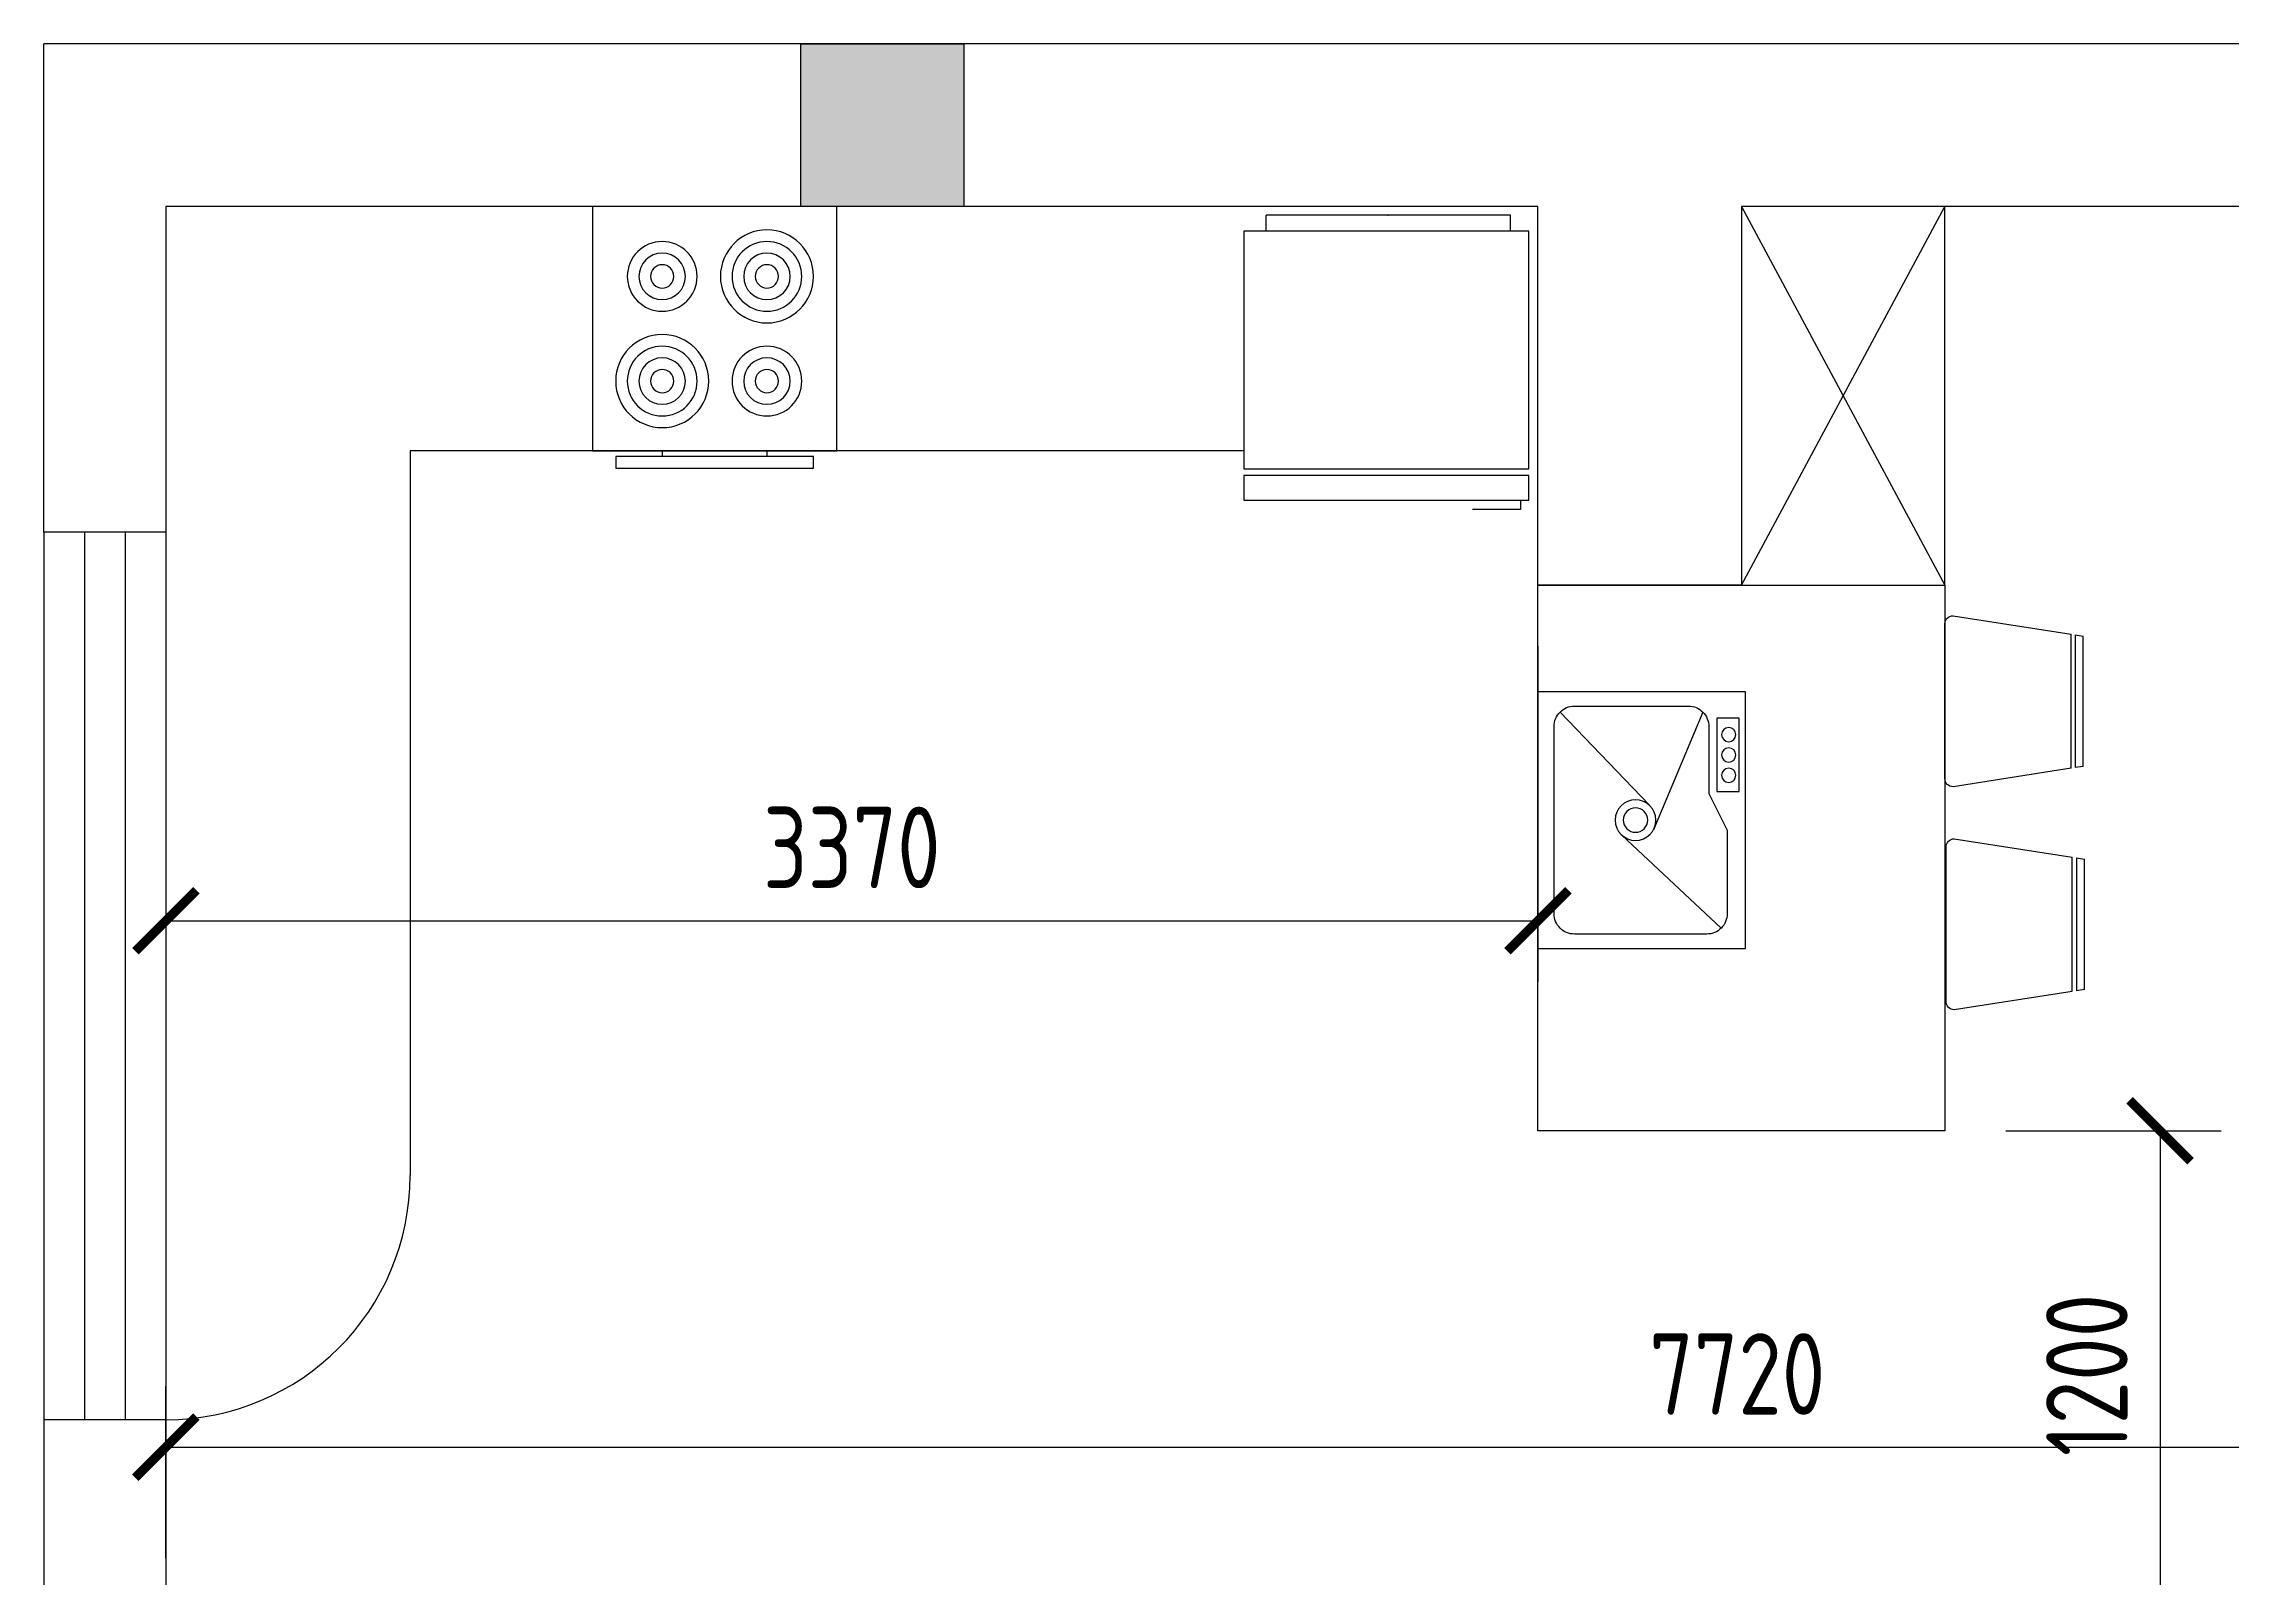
# Model space of a CAD drawing. Header units: millimetres. Extents: x -32476 to 97997, y 23196 to 53777.
# Drawn here: x 40450 to 45826, y 42206 to 45975 of the extents above; entities that cross this region are included whole.
import ezdxf

# ---------------------------------------------------------------- set-up
doc = ezdxf.new("R2010")
doc.units = ezdxf.units.MM
doc.layers.get('Defpoints').update_dxf_attribs({"color": 140})
doc.layers.add('FURNITURE-LAYOUT', color=8, linetype='Continuous')
doc.layers.add('KITSHEN', color=44, linetype='Continuous')
doc.styles.add('Arch-Dim', font='romans.shx', dxfattribs={"width": 0.75})
doc.dimstyles.new('Annotative-UK', dxfattribs={"dimscale": 0, "dimtxt": 2.5, "dimasz": 1.5, "dimexe": 1.5, "dimexo": 1.5, "dimgap": 0.8, "dimtad": 1, "dimdec": 0, "dimdsep": 46, "dimtxsty": 'Arch-Dim', "dimblk": 'ARCHTICK', "dimcen": 2.5, "dimadec": 1, "dimazin": 2, "dimtfac": 1, "dimtdec": 0, "dimtix": 1, "dimtmove": 2, "dimatfit": 3, "dimfxl": 1, "dimtolj": 1, "dimtzin": 0, "dimarcsym": 0})

# ---------------------------------------------------------------- blocks, each defined once
blk = doc.blocks.new('_ArchTick')
at = {"color": 0, "linetype": 'ByBlock', "const_width": 0.15}
blk.add_lwpolyline([(-0.5, -0.5), (0.5, 0.5)], dxfattribs=at)
blk = doc.blocks.new('*D67')
at = {"color": 0, "lineweight": -2, "transparency": 16777216}
for p, q in [((40750.4, 42255), (40750.4, 42677.5)), ((48470.4, 42355), (48470.4, 42677.5)), ((40750.4, 42527.5), (48470.4, 42527.5))]:
    blk.add_line(p, q, dxfattribs=at)
at = {"layer": 'Defpoints', "color": 0, "transparency": 16777216}
for p in [(48470.4, 42527.5), (48470.4, 42205), (40750.4, 42105)]:
    blk.add_point(p, dxfattribs=at)
at = {"color": 0, "lineweight": -2, "transparency": 16777216, "xscale": 150, "yscale": 150, "zscale": 150, "rotation": 180}
blk.add_blockref('_ArchTick', (40750.4, 42527.5), dxfattribs=at)
at = {"color": 0, "lineweight": -2, "transparency": 16777216, "xscale": 150, "yscale": 150, "zscale": 150}
blk.add_blockref('_ArchTick', (48470.4, 42527.5), dxfattribs=at)
at = {"color": 0, "transparency": 16777216, "insert": (44610.4, 42707.5), "char_height": 200, "attachment_point": 5, "style": 'Arch-Dim'}
blk.add_mtext('\\A1;7720', dxfattribs=at)
blk = doc.blocks.new('D-CH')
at = {"layer": 'FURNITURE-LAYOUT'}
for p, q in [((0, 9.5), (0, -9.5)), ((15.50061, 8.2343), (1, 10.5)), ((15.5, 8.2304), (15.5, -8.2391)), ((16, -8.1584), (16, 8.1534)), ((17, 8), (16.00044, 8.1562)), ((17, 8), (17, -8)), ((15.99968, -8.1563), (17, -8)), ((1, -10.5), (15.49928, -8.2345))]:
    blk.add_line(p, q, dxfattribs=at)
for centre, start, end in [((1, 9.5), 90, 180), ((1, -9.5), 180, 270)]:
    blk.add_arc(centre, 1, start, end, dxfattribs=at)
blk = doc.blocks.new('htjykl')
for p, q in [((94431, 45514.3), (94431, 45554.3)), ((94431, 45554.3), (95031, 45554.3)), ((95031, 45514.3), (95031, 45554.3)), ((94406, 44854.3), (94406, 44831)), ((94406, 44831), (94524.2, 44831))]:
    blk.add_line(p, q)
for points in [[(94386, 45514.3), (95086, 45514.3), (95086, 44931), (94386, 44931)], [(95086, 44914.3), (95086, 44854.3), (94386, 44854.3), (94386, 44914.3)]]:
    blk.add_lwpolyline(points, close=True)
blk.add_point((94731, 45554.3))
blk = doc.blocks.new('ove 10')
at = {"layer": 'KITSHEN', "color": 7}
for p, q in [((5363.67, 715.54), (5423.67, 715.54)), ((5363.67, 655.54), (5363.67, 715.54)), ((5423.67, 715.54), (5423.67, 655.54)), ((5423.67, 655.54), (5363.67, 655.54)), ((5369.38, 651.3), (5369.38, 654.16)), ((5369.38, 654.16), (5417.96, 654.16)), ((5417.96, 651.3), (5369.38, 651.3)), ((5380.81, 655.54), (5380.81, 654.16)), ((5406.53, 655.54), (5406.53, 654.16)), ((5417.96, 654.16), (5417.96, 651.3))]:
    blk.add_line(p, q, dxfattribs=at)
for centre, radius in [((5380.81, 698.4), 11.43), ((5380.81, 698.4), 8.57), ((5406.53, 698.4), 8.57), ((5380.81, 698.4), 5.71), ((5380.81, 698.4), 2.86), ((5406.53, 698.4), 5.71), ((5406.53, 698.4), 2.86), ((5406.53, 672.68), 11.43), ((5380.81, 672.68), 8.57), ((5380.81, 672.68), 5.71), ((5406.53, 672.68), 8.57), ((5406.53, 672.68), 5.71), ((5380.81, 672.68), 2.86), ((5406.53, 672.68), 2.86)]:
    blk.add_circle(centre, radius, dxfattribs=at)
blk = doc.blocks.new('hjykl.yu')
for p, q in [((95995.6, 45456.4), (96223.9, 45212.4)), ((96526.4, 45411.4), (96237.1, 45289.9)), ((96526.4, 45060.6), (96298.1, 45279.6))]:
    blk.add_line(p, q)
for points in [[(96576, 45516), (96576, 45006), (95946, 45006), (95946, 45516)], [(96511, 45446), (96331, 45446), (96331, 45501), (96511, 45501)]]:
    blk.add_lwpolyline(points, close=True)
blk.add_lwpolyline([(96491, 45426), (96326, 45426), (96236, 45471), (96031, 45471, 0.414214), (95981, 45421), (95981, 45096, 0.414214), (96031, 45046), (96491, 45046, 0.414214), (96541, 45096), (96541, 45376, 0.414214)], format="xyb", close=True)
for centre, radius in [((96371, 45475), 17.5), ((96421, 45475), 17.5), ((96471, 45475), 17.5), ((96261, 45246), 50), ((96261, 45246), 30)]:
    blk.add_circle(centre, radius)
blk = doc.blocks.new('*D200')
at = {"color": 0, "lineweight": -2, "transparency": 16777216}
for p, q in [((40750.4, 44625), (40750.4, 43670.8)), ((44120.4, 44495), (44120.4, 43670.8)), ((40750.4, 43820.8), (44120.4, 43820.8))]:
    blk.add_line(p, q, dxfattribs=at)
at = {"layer": 'Defpoints', "color": 0, "transparency": 16777216}
for p in [(40750.4, 44775), (44120.4, 44645), (44120.4, 43820.8)]:
    blk.add_point(p, dxfattribs=at)
at = {"color": 0, "lineweight": -2, "transparency": 16777216, "xscale": 150, "yscale": 150, "zscale": 150, "rotation": 180}
blk.add_blockref('_ArchTick', (40750.4, 43820.8), dxfattribs=at)
at = {"color": 0, "lineweight": -2, "transparency": 16777216, "xscale": 150, "yscale": 150, "zscale": 150}
blk.add_blockref('_ArchTick', (44120.4, 43820.8), dxfattribs=at)
at = {"color": 0, "transparency": 16777216, "insert": (42435.4, 44000.8), "char_height": 200, "attachment_point": 5, "style": 'Arch-Dim'}
blk.add_mtext('\\A1;3370', dxfattribs=at)
blk = doc.blocks.new('*D210')
at = {"color": 0, "lineweight": -2, "transparency": 16777216}
for p, q in [((45270.4, 43305), (45799.1, 43305)), ((45649.1, 43305), (45649.1, 42105)), ((45270.4, 42105), (45799.1, 42105))]:
    blk.add_line(p, q, dxfattribs=at)
at = {"layer": 'Defpoints', "color": 0, "transparency": 16777216}
for p in [(45120.4, 43305), (45120.4, 42105), (45649.1, 42105)]:
    blk.add_point(p, dxfattribs=at)
at = {"color": 0, "lineweight": -2, "transparency": 16777216, "xscale": 150, "yscale": 150, "zscale": 150}
for p, rotation in [((45649.1, 43305), 90), ((45649.1, 42105), 270)]:
    blk.add_blockref('_ArchTick', p, dxfattribs=dict(at, rotation=rotation))
at = {"color": 0, "transparency": 16777216, "insert": (45469.1, 42705), "char_height": 200, "attachment_point": 5, "rotation": 90, "style": 'Arch-Dim'}
blk.add_mtext('\\A1;1200', dxfattribs=at)

msp = doc.modelspace()

# ---------------------------------------------------------------- hatches: boundary and pattern name
h = msp.add_hatch(color=256)
h.dxf.hatch_style = 1
h.paths.add_polyline_path([(42710.4, 45975), (42310.4, 45975), (42310.4, 45575), (42710.4, 45575)])

# ---------------------------------------------------------------- linework, layer by layer
at = {"lineweight": 30}
for p, q in [((59910.4, 45975), (40450.4, 45975)), ((40450.4, 44775), (40450.4, 45975)), ((44120.4, 45575), (40750.4, 45575)), ((40750.4, 45575), (40750.4, 44775)), ((44120.4, 44645), (44120.4, 45575)), ((48770.4, 45575), (44620.4, 45575)), ((44620.4, 45575), (44620.4, 44645)), ((40750.4, 44775), (40450.4, 44775)), ((44620.4, 44645), (44120.4, 44645)), ((40750.4, 42595), (40450.4, 42595)), ((40450.4, 42595), (40450.4, 41905)), ((40750.4, 42595), (40750.4, 42105))]:
    msp.add_line(p, q, dxfattribs=at)
for p, q in [((44120.4, 45575), (43520.4, 45575)), ((44620.4, 44645), (45120.4, 45575)), ((44620.4, 45575), (45120.4, 44645)), ((45120.4, 44645), (45120.4, 45575)), ((43398.2, 44975), (41350.4, 44975)), ((41350.4, 44975), (41350.4, 43195)), ((40450.4, 44775), (40450.4, 42595)), ((40550.4, 44775), (40550.4, 42595)), ((40650.4, 44775), (40650.4, 42595)), ((40750.4, 44775), (40750.4, 42595)), ((44120.4, 44645), (44620.4, 44645)), ((44120.4, 43305), (44120.4, 44645)), ((44620.4, 44645), (45120.4, 44645)), ((45120.4, 44645), (45120.4, 43305)), ((45120.4, 43305), (44120.4, 43305))]:
    msp.add_line(p, q)
msp.add_lwpolyline([(42310.4, 45975), (42710.4, 45975), (42710.4, 45575), (42310.4, 45575)], close=True, dxfattribs=at)
msp.add_arc((40750.4, 43195), 600, 270, 0)

# ---------------------------------------------------------------- block references
at = {"xscale": -1}
msp.add_blockref('htjykl', (138484.2, 0), dxfattribs=at)
at = {"xscale": -20, "yscale": 20, "zscale": 20, "rotation": 180}
for p in [(45120.4, 44360), (45123.4, 43812)]:
    msp.add_blockref('D-CH', p, dxfattribs=at)
at = {"xscale": -1, "rotation": 270}
msp.add_blockref('hjykl.yu', (-885.6, -52193), dxfattribs=at)
at = {"layer": 'KITSHEN', "xscale": -10, "yscale": 10, "zscale": 10}
msp.add_blockref('ove 10', (96034.9, 38419.6), dxfattribs=at)

# ---------------------------------------------------------------- dimensions: what is measured, and where the dimension line sits
for base, p1, p2, picture, middle in [((44120.4, 43820.8), (40750.4, 44775), (44120.4, 44645), '*D200', (42435.4, 44000.8)), ((48470.4, 42527.5), (40750.4, 42105), (48470.4, 42205), '*D67', (44610.4, 42707.5))]:
    dim = msp.add_linear_dim(base=base, p1=p1, p2=p2, dimstyle='Annotative-UK', override={"dimtxt": 2, "dimzin": 3})
    dim.commit()
    dim.dimension.update_dxf_attribs({"geometry": picture, "text_midpoint": middle})
dim = msp.add_linear_dim(base=(45649.1, 42105), p1=(45120.4, 43305), p2=(45120.4, 42105), angle=90, dimstyle='Annotative-UK', override={"dimtxt": 2, "dimzin": 3})
dim.commit()
dim.dimension.update_dxf_attribs({"geometry": '*D210', "text_midpoint": (45469.1, 42705)})

doc.saveas('drawing.dxf')
